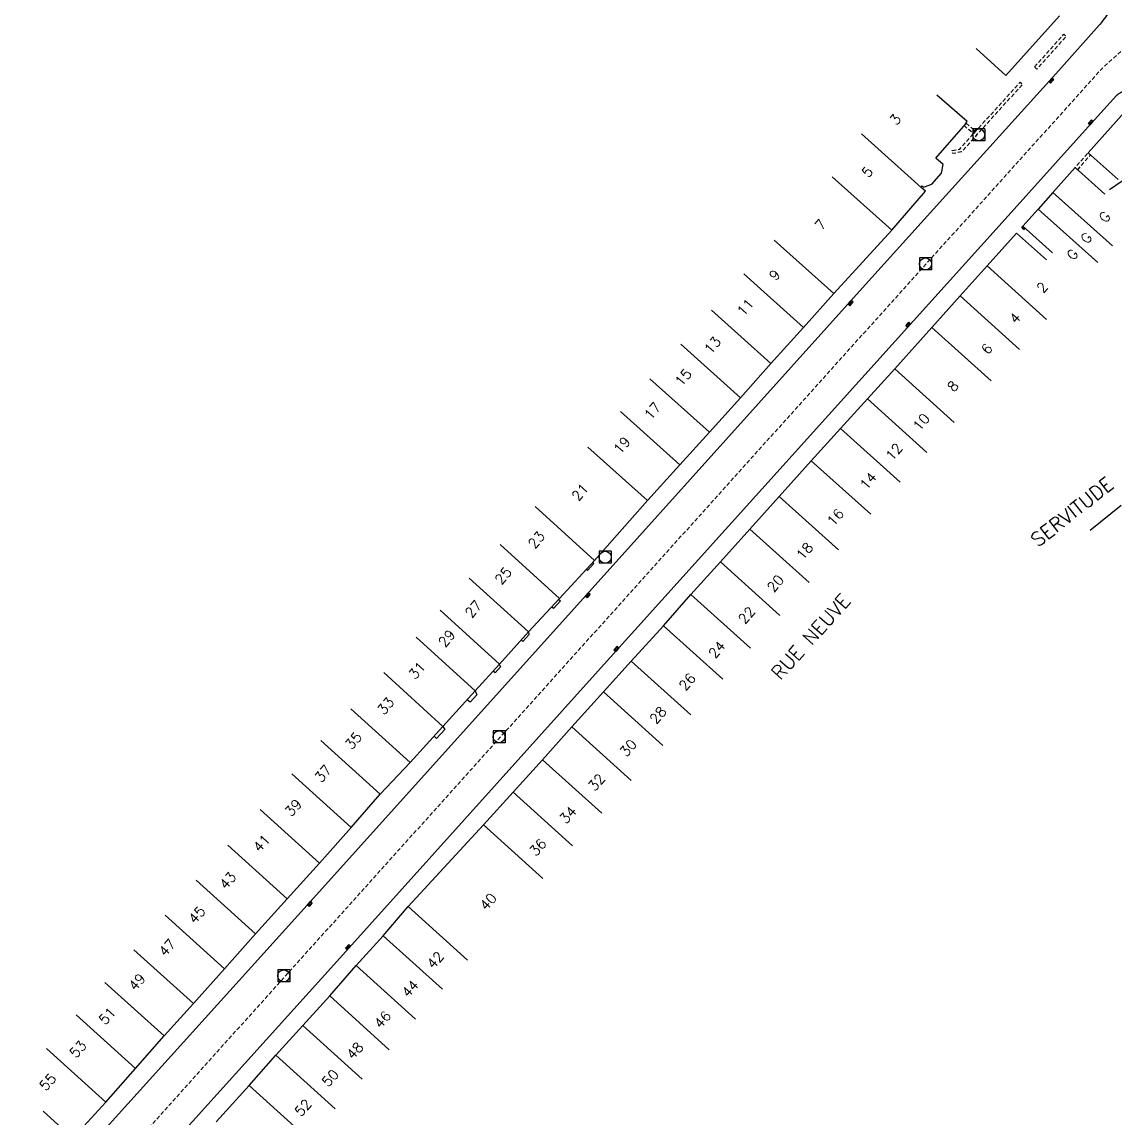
# Model space of a CAD drawing. Header units: millimetres. Extents: x 133000 to 134000, y 143000 to 144000.
# Drawn here: x 133341.5 to 133478.1, y 143619.9 to 143756.9 of the extents above; entities that cross this region are included whole.
import ezdxf
from ezdxf.enums import TextEntityAlignment as Align

# ---------------------------------------------------------------- set-up
doc = ezdxf.new("R2010")
doc.units = ezdxf.units.MM
doc.linetypes.add('DASHED', pattern=[0.75, 0.5, -0.25])
doc.layers.get('0').update_dxf_attribs({"linetype": 'CONTINUOUS'})
for name, color, linetype in [('W0001', 6, 'DASHED'), ('W0008', 7, 'CONTINUOUS'), ('W0100', 7, 'CONTINUOUS'), ('W0112', 1, 'DASHED'), ('W0400', 7, 'CONTINUOUS'), ('W0420', 7, 'CONTINUOUS'), ('W0989', 7, 'CONTINUOUS'), ('W0991', 7, 'CONTINUOUS'), ('W1102', 7, 'CONTINUOUS')]:
    doc.layers.add(name, color=color, linetype=linetype)
doc.styles.get("Standard").update_dxf_attribs({"font": 'romans.shx', "width": 0.85})

# ---------------------------------------------------------------- blocks, each defined once
blk = doc.blocks.new('T400')
for p, q in [((-0.15, 0.3), (0.15, 0.3)), ((-0.15, -0.25), (-0.15, 0.3)), ((-0.15, 0.15), (0.15, 0.15)), ((-0.15, 0), (0.15, 0)), ((0.15, 0.3), (0.15, -0.25)), ((-0.15, -0.15), (0.15, -0.15)), ((-0.15, -0.25), (-0.15, -0.3)), ((-0.15, -0.3), (0.15, -0.3)), ((0.15, -0.3), (0.15, -0.25))]:
    blk.add_line(p, q)
blk = doc.blocks.new('T420')
for p, q in [((0.75, 0.75), (-0.75, 0.75)), ((-0.75, 0.75), (-0.75, -0.75)), ((0.75, 0.75), (0.75, -0.75)), ((0.75, -0.75), (-0.75, -0.75))]:
    blk.add_line(p, q)
blk.add_ellipse((0, 0), major_axis=(-0.53, 0.53), ratio=1, start_param=3.926991, end_param=10.210176)

msp = doc.modelspace()

# ---------------------------------------------------------------- linework, layer by layer
at = {"layer": 'W0001', "flags": 128}
msp.add_lwpolyline([(133266.86, 143579.25), (133335.06, 143596.67), (133339.27, 143598.85), (133341.77, 143601.19), (133345.81, 143605.89), (133476.53, 143751.12), (133484.02, 143757.83), (133488.39, 143761.41), (133522.38, 143784.52)], dxfattribs=at)
at = {"layer": 'W0008', "flags": 128}
for points in [[(133463.08, 143773.66), (133475.84, 143763.25, -0.045227), (133476.44, 143762.65, -0.032076), (133477.16, 143761.7, -0.081425), (133477.51, 143760.91, -0.062066), (133477.65, 143759.79, -0.058777), (133477.51, 143758.57, -0.096077), (133477.21, 143757.88, -0.011932), (133476.6, 143757.05, -0.01651), (133476.12, 143756.49), (133471.08, 143750.82), (133456.98, 143735.22), (133446.19, 143723.23), (133412.78, 143686.1), (133378.68, 143648.25), (133348.94, 143615.3)], [(133357.47, 143613.58), (133380.86, 143639.49), (133413.16, 143675.39), (133450.65, 143717.02), (133463.62, 143731.41), (133474.4, 143743.35), (133478.31, 143747.69, -0.077124), (133478.69, 143748, -0.034802), (133479.67, 143748.48, -0.096585), (133480.72, 143748.69, -0.083336), (133481.95, 143748.49, -0.067114), (133483.3, 143747.81, -0.092231), (133484.08, 143747.04), (133492.38, 143735.09), (133498.64, 143725.96)]]:
    msp.add_lwpolyline(points, format="xyb", dxfattribs=at)
for points in [[(133412.85, 143689.37), (133413, 143689.23), (133412.19, 143688.34), (133412.03, 143688.49)], [(133408.58, 143684.77), (133408.81, 143684.56), (133407.93, 143683.62), (133407.71, 143683.83)], [(133404.81, 143680.69), (133404.87, 143680.33), (133404.12, 143679.48), (133403.9, 143679.68)], [(133401.11, 143676.59), (133401.37, 143676.36), (133400.64, 143675.57), (133400.39, 143675.79)], [(133398.16, 143673.31), (133398.35, 143672.83), (133397.51, 143671.89), (133397.16, 143672.21)], [(133394.13, 143668.87), (133394.37, 143668.5), (133393.32, 143667.37), (133393.02, 143667.64)]]:
    msp.add_lwpolyline(points, dxfattribs=at)
at = {"layer": 'W0100', "flags": 128}
for points in [[(133460.75, 143753.56), (133464.47, 143750.21), (133471.17, 143757.63)], [(133344.17, 143620.8), (133347.86, 143617.42), (133352.01, 143621.95), (133355.72, 143626.14), (133359.29, 143630.2), (133362.94, 143634.27), (133366.83, 143638.6), (133370.72, 143642.97), (133374.67, 143647.33), (133378.7, 143651.79), (133382.65, 143656.26), (133386.3, 143660.41), (133390.04, 143664.36), (133394.13, 143668.87), (133398.16, 143673.31), (133401.18, 143676.67), (133404.81, 143680.69), (133408.67, 143684.87), (133413.07, 143689.61), (133419.68, 143697.09), (133423.74, 143701.56), (133427.42, 143705.64), (133431.31, 143709.94), (133435.12, 143714.2), (133439.17, 143718.73), (133442.97, 143722.95), (133450.21, 143730.87), (133454.41, 143735.76), (133453.88, 143736.22), (133454.02, 143736.4), (133454.18, 143736.26), (133454.18, 143736.26), (133455.21, 143736.6), (133456.43, 143738), (133456.65, 143739.06), (133456.65, 143739.06), (133455.72, 143739.85), (133459.47, 143744.16), (133459.41, 143744.21), (133459.62, 143744.45), (133455.85, 143747.73)], [(133489.79, 143726.79), (133493.89, 143729.65), (133491.21, 143733.5), (133488.68, 143737.21), (133485.7, 143741.57), (133482.22, 143746.67), (133480.36, 143746.78), (133474.76, 143740.52), (133478.49, 143737.19)], [(133476.85, 143735.36), (133473.12, 143738.69), (133470.35, 143735.59), (133468.49, 143733.51), (133466.59, 143731.38), (133470.32, 143728.05)], [(133365.77, 143619.46), (133369.89, 143624.03), (133373.25, 143627.79), (133376.6, 143631.52), (133379.97, 143635.2), (133383.29, 143638.99), (133386.65, 143642.73), (133389.79, 143646.38), (133399.19, 143656.57), (133402.89, 143660.67), (133406.55, 143664.72), (133410.24, 143668.81), (133414.18, 143673.19), (133417.66, 143677.03), (133421.67, 143681.46), (133425.12, 143685.34), (133428.79, 143689.44), (133432.46, 143693.53), (133436.14, 143697.61), (133440.15, 143702.06), (133443.81, 143706.08), (133447.18, 143709.78), (133450.58, 143713.54), (133455.22, 143718.73), (133458.75, 143722.65), (133462.14, 143726.42), (133465.82, 143730.51), (133469.54, 143727.16)]]:
    msp.add_lwpolyline(points, dxfattribs=at)
at = {"layer": 'W0100'}
msp.add_lwpolyline([(133474.99, 143693.41), (133478.89, 143696.53)], dxfattribs=at)
at = {"layer": 'W0112', "flags": 128}
for points in [[(133468.06, 143751.26), (133471.72, 143755.34), (133472.02, 143755.07), (133468.35, 143750.99)], [(133457.76, 143740.82), (133458.73, 143741.01), (133460.56, 143743.08), (133466.28, 143749.37), (133466.57, 143749.1), (133460.85, 143742.81), (133458.94, 143740.65), (133457.84, 143740.43)], [(133473.41, 143738.42), (133473.12, 143738.69), (133474.76, 143740.52), (133475.06, 143740.26)], [(133466.7, 143730.93), (133466.86, 143731.08), (133466.59, 143731.38), (133466.42, 143731.23)]]:
    msp.add_lwpolyline(points, close=True, dxfattribs=at)
msp.add_lwpolyline([(133459.53, 143744.23), (133460.69, 143743.22), (133460.42, 143742.93), (133459.27, 143743.93)], dxfattribs=at)
at = {"layer": 'W1102', "flags": 128}
for points in [[(133453.88, 143736.22), (133446.43, 143742.9)], [(133485.7, 143741.57), (133477.44, 143735.93)], [(133450.21, 143730.87), (133442.77, 143737.55)], [(133470.35, 143735.59), (133477.81, 143728.93)], [(133468.49, 143733.51), (133475.95, 143726.85)], [(133442.97, 143722.95), (133435.52, 143729.63)], [(133462.14, 143726.42), (133469.57, 143719.73)], [(133439.17, 143718.73), (133431.72, 143725.4)], [(133458.75, 143722.65), (133466.19, 143715.96)], [(133435.12, 143714.2), (133427.67, 143720.88)], [(133455.22, 143718.73), (133462.65, 143712.04)], [(133431.31, 143709.94), (133423.87, 143716.61)], [(133450.58, 143713.54), (133458.02, 143706.85)], [(133427.42, 143705.64), (133419.97, 143712.31)], [(133447.18, 143709.78), (133454.61, 143703.09)], [(133423.74, 143701.56), (133416.3, 143708.23)], [(133443.81, 143706.08), (133451.25, 143699.39)], [(133419.68, 143697.09), (133412.23, 143703.77)], [(133440.15, 143702.06), (133447.58, 143695.37)], [(133436.14, 143697.61), (133443.57, 143690.92)], [(133413.07, 143689.61), (133405.67, 143696.33)], [(133432.46, 143693.53), (133439.9, 143686.84)], [(133408.67, 143684.87), (133401.26, 143691.59)], [(133428.79, 143689.44), (133436.22, 143682.75)], [(133404.81, 143680.69), (133397.4, 143687.41)], [(133425.12, 143685.34), (133432.56, 143678.65)], [(133401.18, 143676.67), (133393.78, 143683.39)], [(133421.67, 143681.46), (133429.1, 143674.77)], [(133398.16, 143673.31), (133390.76, 143680.03)], [(133417.66, 143677.03), (133425.09, 143670.34)], [(133394.13, 143668.87), (133386.73, 143675.59)], [(133414.18, 143673.19), (133421.62, 143666.5)], [(133390.04, 143664.36), (133382.61, 143671.05)], [(133410.24, 143668.81), (133417.66, 143662.11)], [(133386.3, 143660.41), (133378.87, 143667.1)], [(133406.55, 143664.72), (133413.97, 143658.02)], [(133382.65, 143656.26), (133375.22, 143662.96)], [(133402.89, 143660.67), (133410.31, 143653.97)], [(133378.7, 143651.79), (133371.27, 143658.48)], [(133399.19, 143656.57), (133406.61, 143649.87)], [(133374.67, 143647.33), (133367.24, 143654.02)], [(133370.72, 143642.97), (133363.29, 143649.66)], [(133389.79, 143646.38), (133397.21, 143639.68)], [(133366.83, 143638.6), (133359.4, 143645.3)], [(133386.65, 143642.73), (133394.07, 143636.03)], [(133362.94, 143634.27), (133355.51, 143640.96)], [(133383.29, 143638.99), (133390.71, 143632.29)], [(133359.29, 143630.2), (133351.86, 143636.89)], [(133379.97, 143635.2), (133387.39, 143628.49)], [(133355.72, 143626.14), (133348.29, 143632.83)], [(133376.6, 143631.52), (133384.02, 143624.82)], [(133352.01, 143621.95), (133344.58, 143628.64)], [(133373.25, 143627.79), (133380.67, 143621.09)], [(133369.89, 143624.03), (133377.32, 143617.32)]]:
    msp.add_lwpolyline(points, dxfattribs=at)

# ---------------------------------------------------------------- block references
at = {"layer": 'W0400'}
for p, rotation in [((133470.14, 143749.55), 137.2909497222493), ((133475.09, 143744.34), 317.9220868910899), ((133445.06, 143721.75), 137.3396367085968), ((133452.28, 143719.05), 318.3009742271953), ((133412.22, 143685.26), 139.0426863285032), ((133415.81, 143678.56), 317.9920480852443), ((133377.48, 143646.7), 137.3154342894101), ((133382.26, 143641.29), 318.4665567191909)]:
    msp.add_blockref('T400', p, dxfattribs=dict(at, rotation=rotation))
at = {"layer": 'W0420'}
for p in [(133461.08, 143742.79), (133454.43, 143726.65), (133414.4, 143690), (133401.13, 143667.59), (133374.23, 143637.71)]:
    msp.add_blockref('T420', p, dxfattribs=at)

# ---------------------------------------------------------------- texts
at = {"layer": 'W0989'}
for s, rotation, p in [('SERVITUDE', 38.3488, (133472.73, 143695.69)), ('RUE NEUVE', 48.0919, (133440.1, 143680.09))]:
    msp.add_text(s, height=1.75, rotation=rotation, dxfattribs=at).set_placement(p, align=Align.MIDDLE)
at = {"layer": 'W0991'}
for s, rotation, p in [('3', 49.0092, (133450.67, 143744.7)), ('5', 49.0092, (133447.16, 143738.14)), ('G', 49.0092, (133476.82, 143732.51)), ('7', 49.0092, (133441.33, 143731.55)), ('G', 49.0092, (133474.52, 143729.88)), ('G', 49.0092, (133472.79, 143727.83)), ('9', 49.0092, (133435.57, 143725.27)), ('2', 49.0092, (133469.01, 143723.73)), ('11', 49.0092, (133431.92, 143721.24)), ('4', 49.0092, (133465.61, 143719.89)), ('13', 49.0092, (133427.82, 143716.5)), ('6', 49.0092, (133462.09, 143716.05)), ('15', 49.0092, (133424.16, 143712.47)), ('8', 49.0092, (133457.86, 143711.38)), ('17', 49.0092, (133420.32, 143708.3)), ('10', 49.0092, (133453.89, 143706.9)), ('19', 49.0092, (133416.49, 143703.99)), ('12', 49.0092, (133450.49, 143703.18)), ('14', 49.0092, (133447.26, 143699.55)), ('21', 49.0092, (133411.26, 143698.14)), ('16', 49.0092, (133443.16, 143695)), ('23', 49.0092, (133405.81, 143692.18)), ('18', 49.0092, (133439.32, 143690.78)), ('25', 49.0092, (133401.65, 143687.7)), ('20', 49.0092, (133435.67, 143686.74)), ('27', 49.0092, (133397.93, 143683.54)), ('22', 49.0092, (133432.08, 143682.77)), ('29', 49.0092, (133394.6, 143679.89)), ('24', 49.0092, (133428.36, 143678.48)), ('31', 49.0092, (133390.89, 143675.86)), ('26', 49.0092, (133424.65, 143674.45)), ('33', 49.0092, (133386.98, 143671.44)), ('28', 49.0092, (133421, 143670.29)), ('35', 49.0092, (133382.94, 143667.09)), ('30', 49.0092, (133417.28, 143666.19)), ('37', 49.0092, (133379.16, 143662.99)), ('32', 49.0092, (133413.31, 143661.9)), ('39', 47.8808, (133375.43, 143658.71)), ('34', 47.8808, (133409.75, 143657.82)), ('41', 47.8808, (133371.46, 143654.29)), ('36', 47.8808, (133405.99, 143653.78)), ('43', 47.8808, (133367.23, 143649.62)), ('40', 47.8808, (133399.77, 143646.99)), ('45', 47.8808, (133363.38, 143645.33)), ('47', 47.8808, (133359.67, 143641.23)), ('42', 47.8808, (133393.17, 143639.69)), ('49', 47.8808, (133355.89, 143636.94)), ('44', 47.8808, (133390.03, 143636.11)), ('51', 47.8808, (133352.17, 143632.71)), ('46', 47.8808, (133386.58, 143632.26)), ('53', 47.8808, (133348.52, 143628.55)), ('48', 47.8808, (133383.12, 143628.36)), ('55', 47.8808, (133344.74, 143624.45)), ('50', 47.8808, (133380.04, 143624.96)), ('52', 47.8808, (133376.64, 143621.25))]:
    msp.add_text(s, height=1.25, rotation=rotation, dxfattribs=at).set_placement(p, align=Align.MIDDLE)

doc.saveas('drawing.dxf')
